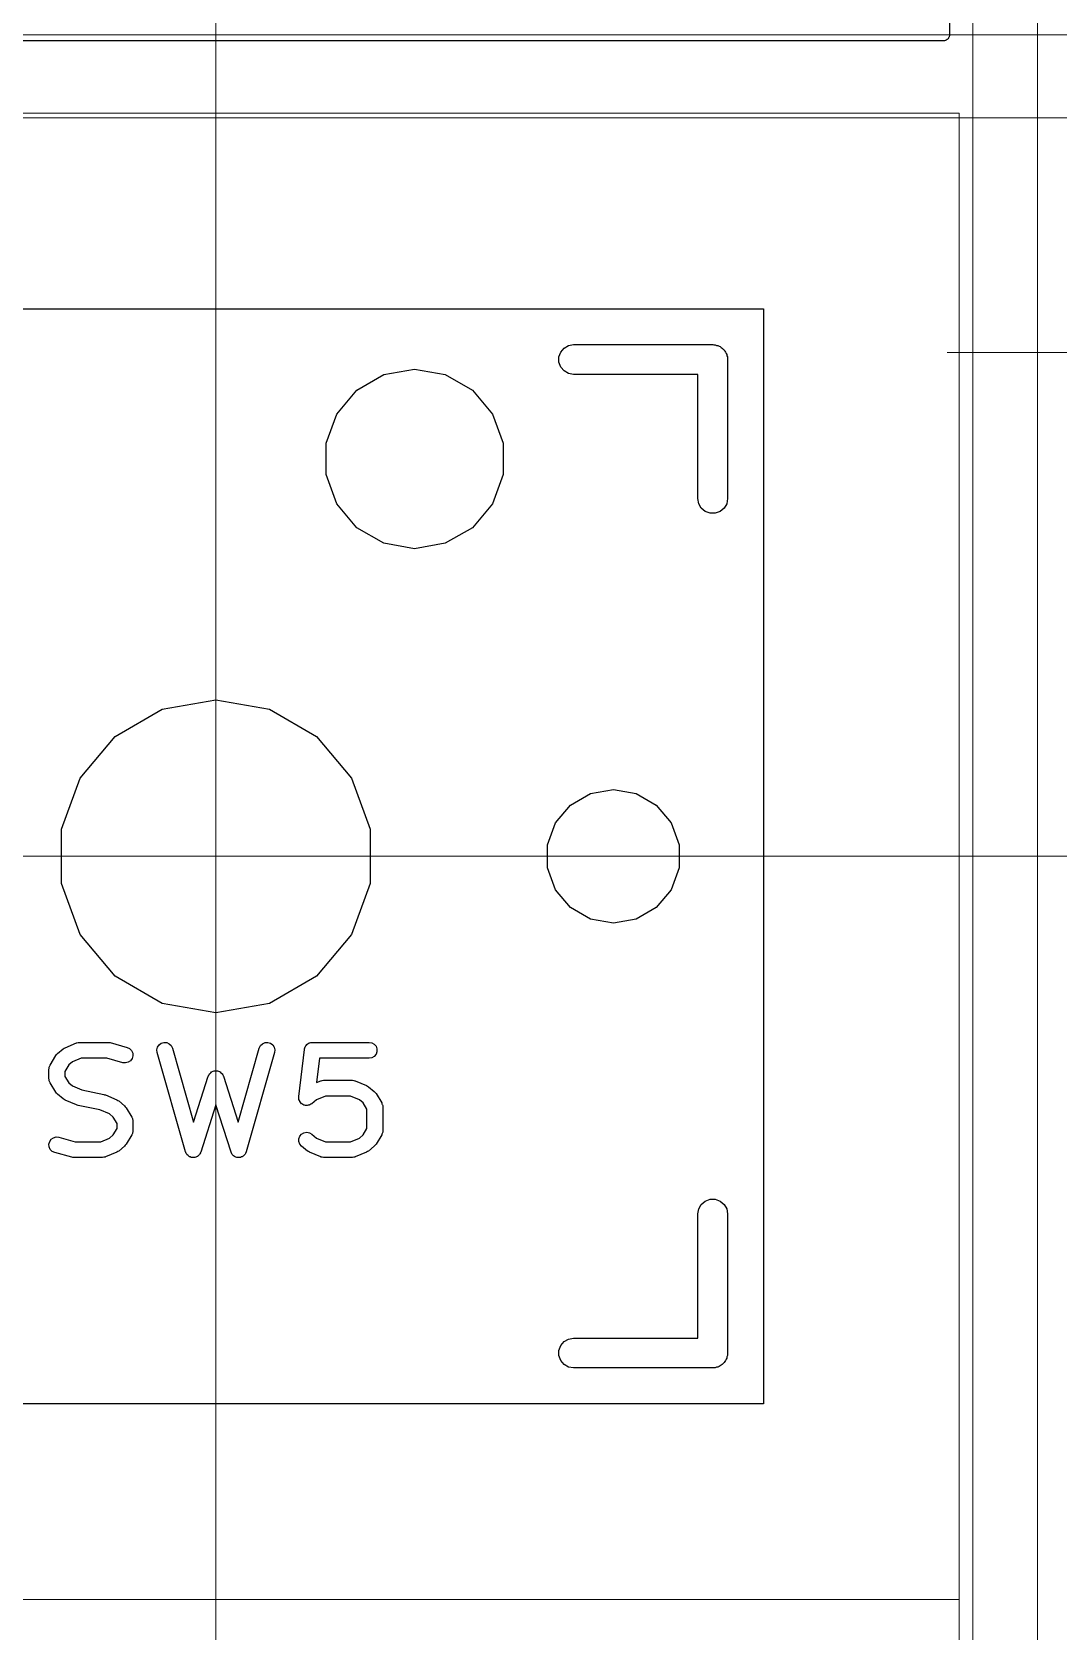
# Model space of a CAD drawing. Header units: millimetres. Extents: x 24 to 200, y 24 to 188.
# Drawn here: x 155.67 to 168.79, y 126.72 to 147.16 of the extents above; entities that cross this region are included whole.
import ezdxf

# ---------------------------------------------------------------- set-up
doc = ezdxf.new("R2010")
doc.units = ezdxf.units.MM
for name, color, linetype in [('3_SwitchPlate', 6, 'Continuous'), ('5_左天板', 1, 'Continuous'), ('6_右天板', 230, 'Continuous'), ('7_PCBサンプル', 7, 'Continuous')]:
    doc.layers.add(name, color=color, linetype=linetype)
doc.layers.add('補助線', color=4, linetype='Continuous', lineweight=5, transparency=0.5)

# ---------------------------------------------------------------- blocks, each defined once
blk = doc.blocks.new('hhskb2-F.SilkS')
at = {"layer": '7_PCBサンプル'}
for p, q in [((154.375, -21.5), (154.375, -39.5)), ((154.3, -39.575), (106.3, -39.575)), ((154.306, -39.5739), (154.3, -39.575)), ((154.313, -39.5739), (154.306, -39.5739)), ((154.319, -39.5716), (154.313, -39.5739)), ((154.326, -39.5705), (154.319, -39.5716)), ((154.331, -39.5672), (154.326, -39.5705)), ((154.338, -39.565), (154.331, -39.5672)), ((154.343, -39.5607), (154.338, -39.565)), ((154.348, -39.5575), (154.343, -39.5607)), ((154.352, -39.5524), (154.348, -39.5575)), ((154.357, -39.5482), (154.352, -39.5524)), ((154.361, -39.5425), (154.357, -39.5482)), ((154.365, -39.5375), (154.361, -39.5425)), ((154.367, -39.5313), (154.365, -39.5375)), ((154.37, -39.5257), (154.367, -39.5313)), ((154.372, -39.5192), (154.37, -39.5257)), ((154.374, -39.513), (154.372, -39.5192)), ((154.375, -39.5), (154.374, -39.5065)), ((154.374, -39.5065), (154.374, -39.513)), ((149.407, -43.5547), (149.45, -43.5041)), ((149.45, -43.5041), (149.507, -43.471)), ((149.507, -43.471), (149.572, -43.4595)), ((149.572, -43.4595), (151.35, -43.4595)), ((151.35, -43.4595), (151.366, -43.4624)), ((151.366, -43.4624), (151.383, -43.4624)), ((151.383, -43.4624), (151.399, -43.4681)), ((151.399, -43.4681), (151.415, -43.471)), ((151.415, -43.471), (151.43, -43.4793)), ((151.43, -43.4793), (151.445, -43.485)), ((151.445, -43.485), (151.458, -43.4957)), ((151.458, -43.4957), (151.472, -43.5041)), ((151.472, -43.5041), (151.483, -43.5168)), ((151.483, -43.5168), (151.496, -43.5275)), ((151.496, -43.5275), (151.504, -43.542)), ((149.384, -43.6169), (149.407, -43.5547)), ((149.384, -43.6831), (149.384, -43.6169)), ((149.407, -43.7452), (149.384, -43.6831)), ((151.504, -43.542), (151.515, -43.5547)), ((151.515, -43.5547), (151.521, -43.5704)), ((151.521, -43.5704), (151.529, -43.5848)), ((151.529, -43.5848), (151.532, -43.6013)), ((151.532, -43.6013), (151.538, -43.6169)), ((151.538, -43.6169), (151.538, -43.6336)), ((151.538, -43.6336), (151.54, -43.65)), ((151.54, -43.65), (151.54, -45.428)), ((146.802, -44.0411), (147.148, -43.8418)), ((147.148, -43.8418), (147.54, -43.7726)), ((147.54, -43.7726), (147.932, -43.8418)), ((147.932, -43.8418), (148.278, -44.0411)), ((149.45, -43.7959), (149.407, -43.7452)), ((149.507, -43.829), (149.45, -43.7959)), ((149.572, -43.8405), (149.507, -43.829)), ((151.159, -43.8405), (149.572, -43.8405)), ((151.159, -45.428), (151.159, -43.8405)), ((146.546, -44.3463), (146.802, -44.0411)), ((148.278, -44.0411), (148.534, -44.3463)), ((146.41, -44.7208), (146.546, -44.3463)), ((148.534, -44.3463), (148.67, -44.7208)), ((146.41, -45.1192), (146.41, -44.7208)), ((148.67, -44.7208), (148.67, -45.1192)), ((146.546, -45.4937), (146.41, -45.1192)), ((148.67, -45.1192), (148.534, -45.4937)), ((146.802, -45.7989), (146.546, -45.4937)), ((148.534, -45.4937), (148.278, -45.7989)), ((151.171, -45.4932), (151.159, -45.428)), ((151.204, -45.5505), (151.171, -45.4932)), ((151.255, -45.593), (151.204, -45.5505)), ((151.496, -45.5505), (151.445, -45.593)), ((151.529, -45.4932), (151.496, -45.5505)), ((151.54, -45.428), (151.529, -45.4932)), ((151.317, -45.6156), (151.255, -45.593)), ((151.383, -45.6156), (151.317, -45.6156)), ((151.445, -45.593), (151.383, -45.6156)), ((147.148, -45.9982), (146.802, -45.7989)), ((148.278, -45.7989), (147.932, -45.9982)), ((147.54, -46.0674), (147.148, -45.9982)), ((147.932, -45.9982), (147.54, -46.0674)), ((144.315, -48.1192), (145, -47.9985)), ((145, -47.9985), (145.685, -48.1192)), ((143.713, -48.4667), (144.315, -48.1192)), ((145.685, -48.1192), (146.287, -48.4667)), ((143.267, -48.9992), (143.713, -48.4667)), ((146.287, -48.4667), (146.733, -48.9992)), ((143.029, -49.6524), (143.267, -48.9992)), ((146.733, -48.9992), (146.971, -49.6524)), ((149.531, -49.3457), (149.788, -49.1974)), ((149.788, -49.1974), (150.08, -49.1458)), ((150.08, -49.1458), (150.372, -49.1974)), ((150.372, -49.1974), (150.629, -49.3457)), ((149.34, -49.5729), (149.531, -49.3457)), ((150.629, -49.3457), (150.82, -49.5729)), ((143.029, -50.3476), (143.029, -49.6524)), ((146.971, -49.6524), (146.971, -50.3476)), ((149.239, -49.8517), (149.34, -49.5729)), ((150.82, -49.5729), (150.921, -49.8517)), ((149.239, -50.1483), (149.239, -49.8517)), ((150.921, -49.8517), (150.921, -50.1483)), ((149.34, -50.4271), (149.239, -50.1483)), ((150.921, -50.1483), (150.82, -50.4271)), ((143.267, -51.0008), (143.029, -50.3476)), ((146.971, -50.3476), (146.733, -51.0008)), ((149.531, -50.6543), (149.34, -50.4271)), ((150.82, -50.4271), (150.629, -50.6543)), ((149.788, -50.8026), (149.531, -50.6543)), ((150.629, -50.6543), (150.372, -50.8026)), ((150.08, -50.8541), (149.788, -50.8026)), ((150.372, -50.8026), (150.08, -50.8541)), ((143.713, -51.5332), (143.267, -51.0008)), ((146.733, -51.0008), (146.287, -51.5332)), ((144.315, -51.8808), (143.713, -51.5332)), ((146.287, -51.5332), (145.685, -51.8808)), ((145, -52.0015), (144.315, -51.8808)), ((145.685, -51.8808), (145, -52.0015)), ((142.965, -52.5354), (142.976, -52.5224)), ((142.976, -52.5224), (143.048, -52.4619)), ((143.048, -52.4619), (143.061, -52.4544)), ((143.061, -52.4544), (143.074, -52.4462)), ((143.074, -52.4462), (143.219, -52.3857)), ((143.219, -52.3857), (143.221, -52.3852)), ((143.221, -52.3852), (143.224, -52.3841)), ((143.224, -52.3841), (143.239, -52.3814)), ((143.239, -52.3814), (143.254, -52.378)), ((143.254, -52.378), (143.256, -52.3783)), ((143.256, -52.3783), (143.258, -52.3779)), ((143.258, -52.3779), (143.621, -52.3779)), ((143.621, -52.3779), (143.635, -52.3803)), ((143.635, -52.3803), (143.648, -52.3816)), ((143.648, -52.3816), (143.866, -52.4421)), ((143.866, -52.4421), (143.898, -52.4573)), ((143.898, -52.4573), (143.923, -52.4825)), ((143.923, -52.4825), (143.937, -52.5146)), ((143.937, -52.5146), (143.94, -52.5498)), ((144.246, -52.4723), (144.254, -52.4381)), ((144.249, -52.5074), (144.246, -52.4723)), ((144.612, -53.7774), (144.249, -52.5074)), ((144.254, -52.4381), (144.274, -52.4089)), ((144.274, -52.4089), (144.302, -52.3882)), ((144.302, -52.3882), (144.336, -52.3785)), ((144.336, -52.3785), (144.372, -52.381)), ((144.372, -52.381), (144.404, -52.3953)), ((144.404, -52.3953), (144.429, -52.4199)), ((144.429, -52.4199), (144.445, -52.4516)), ((144.445, -52.4516), (144.715, -53.399)), ((145.285, -53.399), (145.555, -52.4516)), ((145.751, -52.5074), (145.388, -53.7774)), ((145.555, -52.4516), (145.571, -52.4199)), ((145.571, -52.4199), (145.596, -52.3953)), ((145.596, -52.3953), (145.628, -52.381)), ((145.628, -52.381), (145.664, -52.3785)), ((145.664, -52.3785), (145.698, -52.3882)), ((145.698, -52.3882), (145.726, -52.4089)), ((145.726, -52.4089), (145.746, -52.4381)), ((145.746, -52.4381), (145.754, -52.4723)), ((145.754, -52.4723), (145.751, -52.5074)), ((146.06, -53.0722), (146.133, -52.4674)), ((146.133, -52.4674), (146.134, -52.4647)), ((146.134, -52.4619), (146.139, -52.4479)), ((146.134, -52.4647), (146.134, -52.4619)), ((146.139, -52.4479), (146.143, -52.4336)), ((146.143, -52.4336), (146.145, -52.4314)), ((146.145, -52.4314), (146.146, -52.4287)), ((146.146, -52.4287), (146.155, -52.4173)), ((146.155, -52.4173), (146.164, -52.4054)), ((146.164, -52.4054), (146.167, -52.4039)), ((146.167, -52.4039), (146.168, -52.4017)), ((146.168, -52.4017), (146.181, -52.3943)), ((146.181, -52.3943), (146.194, -52.3861)), ((146.194, -52.3861), (146.197, -52.3855)), ((146.197, -52.3855), (146.199, -52.3841)), ((146.199, -52.3841), (146.214, -52.3815)), ((146.214, -52.3815), (146.228, -52.3781)), ((146.228, -52.3781), (146.231, -52.3784)), ((146.231, -52.3784), (146.234, -52.3779)), ((146.234, -52.3779), (146.959, -52.3779)), ((146.959, -52.3779), (146.994, -52.3841)), ((146.994, -52.3841), (147.025, -52.4017)), ((147.025, -52.4017), (147.047, -52.4287)), ((147.047, -52.5303), (147.025, -52.5574)), ((147.047, -52.4287), (147.059, -52.4619)), ((147.059, -52.4972), (147.047, -52.5303)), ((147.059, -52.4619), (147.059, -52.4972)), ((142.866, -52.7214), (142.868, -52.7118)), ((142.866, -52.8424), (142.866, -52.7214)), ((142.868, -52.7021), (142.871, -52.6946)), ((142.868, -52.7118), (142.868, -52.7021)), ((142.871, -52.6946), (142.873, -52.6867)), ((142.873, -52.6867), (142.877, -52.6782)), ((142.877, -52.6782), (142.881, -52.6692)), ((142.881, -52.6692), (142.953, -52.5482)), ((142.953, -52.5482), (142.965, -52.5354)), ((143.119, -52.6675), (143.07, -52.7496)), ((143.166, -52.6279), (143.119, -52.6675)), ((143.279, -52.5811), (143.166, -52.6279)), ((143.607, -52.5811), (143.279, -52.5811)), ((143.812, -52.6379), (143.607, -52.5811)), ((143.847, -52.6413), (143.812, -52.6379)), ((143.881, -52.6325), (143.847, -52.6413)), ((143.91, -52.6125), (143.881, -52.6325)), ((143.931, -52.5838), (143.91, -52.6125)), ((143.94, -52.5498), (143.931, -52.5838)), ((146.324, -52.5811), (146.287, -52.8917)), ((146.959, -52.5811), (146.324, -52.5811)), ((146.994, -52.575), (146.959, -52.5811)), ((147.025, -52.5574), (146.994, -52.575)), ((142.868, -52.852), (142.866, -52.8424)), ((142.868, -52.8617), (142.868, -52.852)), ((142.871, -52.8692), (142.868, -52.8617)), ((142.873, -52.8771), (142.871, -52.8692)), ((142.877, -52.8856), (142.873, -52.8771)), ((142.881, -52.8947), (142.877, -52.8856)), ((142.953, -53.0156), (142.881, -52.8947)), ((143.07, -52.7496), (143.07, -52.8142)), ((143.07, -52.8142), (143.119, -52.8963)), ((143.119, -52.8963), (143.166, -52.9359)), ((143.166, -52.9359), (143.288, -52.9868)), ((144.715, -53.399), (144.903, -52.8114)), ((144.903, -52.8114), (144.905, -52.8078)), ((144.905, -52.8078), (144.906, -52.8039)), ((144.906, -52.8039), (144.913, -52.7923)), ((144.913, -52.7923), (144.92, -52.7802)), ((144.92, -52.7802), (144.923, -52.7775)), ((144.923, -52.7775), (144.925, -52.7741)), ((144.925, -52.7741), (144.936, -52.7657)), ((144.936, -52.7657), (144.946, -52.7565)), ((144.946, -52.7565), (144.95, -52.7549)), ((144.95, -52.7549), (144.953, -52.7525)), ((144.953, -52.7525), (144.966, -52.7483)), ((144.966, -52.7483), (144.978, -52.7431)), ((144.978, -52.7431), (144.982, -52.7429)), ((144.982, -52.7429), (144.986, -52.7417)), ((144.986, -52.7417), (145, -52.7422)), ((145, -52.7422), (145.014, -52.7417)), ((145.014, -52.7417), (145.018, -52.7429)), ((145.018, -52.7429), (145.022, -52.7431)), ((145.022, -52.7431), (145.034, -52.7483)), ((145.034, -52.7483), (145.047, -52.7525)), ((145.047, -52.7525), (145.05, -52.7549)), ((145.05, -52.7549), (145.054, -52.7565)), ((145.054, -52.7565), (145.064, -52.7657)), ((145.064, -52.7657), (145.075, -52.7741)), ((145.075, -52.7741), (145.077, -52.7775)), ((145.077, -52.7775), (145.08, -52.7802)), ((145.08, -52.7802), (145.087, -52.7923)), ((145.087, -52.7923), (145.094, -52.8039)), ((145.094, -52.8039), (145.095, -52.8078)), ((145.095, -52.8078), (145.097, -52.8114)), ((145.097, -52.8114), (145.285, -53.399)), ((146.287, -52.8917), (146.34, -52.8695)), ((146.34, -52.8695), (146.342, -52.869)), ((146.342, -52.869), (146.344, -52.8679)), ((146.344, -52.8679), (146.359, -52.8652)), ((146.359, -52.8652), (146.374, -52.8618)), ((146.374, -52.8618), (146.377, -52.8621)), ((146.377, -52.8621), (146.379, -52.8617)), ((146.379, -52.8617), (146.742, -52.8617)), ((146.742, -52.8617), (146.744, -52.8621)), ((146.744, -52.8621), (146.746, -52.8618)), ((146.746, -52.8618), (146.761, -52.8652)), ((146.761, -52.8652), (146.776, -52.8679)), ((146.776, -52.8679), (146.778, -52.869)), ((146.778, -52.869), (146.781, -52.8695)), ((146.781, -52.8695), (146.926, -52.93)), ((146.926, -52.93), (146.939, -52.9382)), ((146.939, -52.9382), (146.952, -52.9458)), ((142.965, -53.0284), (142.953, -53.0156)), ((142.976, -53.0414), (142.965, -53.0284)), ((143.048, -53.1019), (142.976, -53.0414)), ((143.061, -53.1094), (143.048, -53.1019)), ((143.074, -53.1176), (143.061, -53.1094)), ((143.219, -53.1781), (143.074, -53.1176)), ((143.288, -52.9868), (143.569, -53.0453)), ((143.569, -53.0453), (143.578, -53.0489)), ((143.578, -53.0489), (143.588, -53.051)), ((143.588, -53.051), (143.733, -53.1115)), ((143.733, -53.1115), (143.746, -53.1196)), ((143.746, -53.1196), (143.759, -53.1272)), ((143.759, -53.1272), (143.831, -53.1877)), ((146.061, -53.0869), (146.06, -53.0722)), ((146.061, -53.1016), (146.061, -53.0869)), ((146.062, -53.1044), (146.061, -53.1016)), ((146.062, -53.1074), (146.062, -53.1044)), ((146.068, -53.1209), (146.062, -53.1074)), ((146.073, -53.1348), (146.068, -53.1209)), ((146.075, -53.1371), (146.073, -53.1348)), ((146.076, -53.1399), (146.075, -53.1371)), ((146.086, -53.1506), (146.076, -53.1399)), ((146.287, -53.1117), (146.226, -53.1623)), ((146.399, -53.0649), (146.287, -53.1117)), ((146.721, -53.0649), (146.399, -53.0649)), ((146.834, -53.1117), (146.721, -53.0649)), ((146.881, -53.1513), (146.834, -53.1117)), ((146.952, -52.9458), (147.024, -53.0062)), ((147.024, -53.0062), (147.035, -53.0192)), ((147.035, -53.0192), (147.047, -53.032)), ((147.047, -53.032), (147.119, -53.153)), ((143.229, -53.1802), (143.219, -53.1781)), ((143.238, -53.1837), (143.229, -53.1802)), ((143.518, -53.2423), (143.238, -53.1837)), ((143.64, -53.2931), (143.518, -53.2423)), ((143.688, -53.3327), (143.64, -53.2931)), ((143.737, -53.4148), (143.688, -53.3327)), ((143.831, -53.1877), (143.842, -53.2006)), ((143.842, -53.2006), (143.853, -53.2134)), ((143.853, -53.2134), (143.926, -53.3344)), ((143.926, -53.3344), (143.929, -53.3435)), ((143.929, -53.3435), (143.934, -53.3519)), ((145, -53.1757), (144.806, -53.7805)), ((145.194, -53.7805), (145, -53.1757)), ((146.096, -53.1619), (146.086, -53.1506)), ((146.098, -53.1634), (146.096, -53.1619)), ((146.1, -53.1656), (146.098, -53.1634)), ((146.113, -53.1722), (146.1, -53.1656)), ((146.126, -53.1796), (146.113, -53.1722)), ((146.129, -53.1802), (146.126, -53.1796)), ((146.132, -53.1815), (146.129, -53.1802)), ((146.146, -53.1833), (146.132, -53.1815)), ((146.161, -53.1859), (146.146, -53.1833)), ((146.164, -53.1854), (146.161, -53.1859)), ((146.167, -53.1857), (146.164, -53.1854)), ((146.181, -53.1824), (146.167, -53.1857)), ((146.196, -53.1799), (146.181, -53.1824)), ((146.198, -53.1784), (146.196, -53.1799)), ((146.201, -53.1777), (146.198, -53.1784)), ((146.213, -53.1697), (146.201, -53.1777)), ((146.226, -53.1623), (146.213, -53.1697)), ((146.93, -53.2334), (146.881, -53.1513)), ((146.93, -53.4795), (146.93, -53.2334)), ((147.119, -53.153), (147.123, -53.1621)), ((147.123, -53.1621), (147.127, -53.1705)), ((147.127, -53.1705), (147.129, -53.1784)), ((147.129, -53.1784), (147.132, -53.1859)), ((147.132, -53.1859), (147.132, -53.1956)), ((147.132, -53.1956), (147.134, -53.2052)), ((147.134, -53.2052), (147.134, -53.5076)), ((143.688, -53.5615), (143.737, -53.4795)), ((143.737, -53.4795), (143.737, -53.4148)), ((143.929, -53.5508), (143.926, -53.5599)), ((143.934, -53.5424), (143.929, -53.5508)), ((143.934, -53.3519), (143.936, -53.3598)), ((143.936, -53.5344), (143.934, -53.5424)), ((143.936, -53.3598), (143.939, -53.3673)), ((143.939, -53.5269), (143.936, -53.5344)), ((143.939, -53.3673), (143.939, -53.3771)), ((143.939, -53.3771), (143.94, -53.3867)), ((143.94, -53.5076), (143.939, -53.5172)), ((143.939, -53.5172), (143.939, -53.5269)), ((143.94, -53.3867), (143.94, -53.5076)), ((146.073, -53.5781), (146.096, -53.551)), ((146.096, -53.551), (146.126, -53.5332)), ((146.126, -53.5332), (146.161, -53.527)), ((146.161, -53.527), (146.196, -53.533)), ((146.196, -53.533), (146.226, -53.5505)), ((146.226, -53.5505), (146.287, -53.6012)), ((146.881, -53.5615), (146.93, -53.4795)), ((147.123, -53.5508), (147.119, -53.5599)), ((147.127, -53.5424), (147.123, -53.5508)), ((147.129, -53.5344), (147.127, -53.5424)), ((147.132, -53.5269), (147.129, -53.5344)), ((147.134, -53.5076), (147.132, -53.5172)), ((147.132, -53.5172), (147.132, -53.5269)), ((142.867, -53.6793), (142.876, -53.6453)), ((142.87, -53.7144), (142.867, -53.6793)), ((142.884, -53.7466), (142.87, -53.7144)), ((142.876, -53.6453), (142.897, -53.6166)), ((142.909, -53.7717), (142.884, -53.7466)), ((142.897, -53.6166), (142.926, -53.5966)), ((142.926, -53.5966), (142.96, -53.5878)), ((142.96, -53.5878), (142.995, -53.5912)), ((142.995, -53.5912), (143.2, -53.6479)), ((143.2, -53.6479), (143.528, -53.6479)), ((143.528, -53.6479), (143.64, -53.6012)), ((143.64, -53.6012), (143.688, -53.5615)), ((143.831, -53.7066), (143.759, -53.7671)), ((143.842, -53.6937), (143.831, -53.7066)), ((143.853, -53.6808), (143.842, -53.6937)), ((143.926, -53.5599), (143.853, -53.6808)), ((146.061, -53.6113), (146.073, -53.5781)), ((146.061, -53.6466), (146.061, -53.6113)), ((146.073, -53.6797), (146.061, -53.6466)), ((146.096, -53.7066), (146.073, -53.6797)), ((146.169, -53.7671), (146.096, -53.7066)), ((146.287, -53.6012), (146.399, -53.6479)), ((146.399, -53.6479), (146.721, -53.6479)), ((146.721, -53.6479), (146.834, -53.6012)), ((146.834, -53.6012), (146.881, -53.5615)), ((147.024, -53.7066), (146.952, -53.7671)), ((147.035, -53.6937), (147.024, -53.7066)), ((147.047, -53.6808), (147.035, -53.6937)), ((147.119, -53.5599), (147.047, -53.6808)), ((142.941, -53.7869), (142.909, -53.7717)), ((143.159, -53.8474), (142.941, -53.7869)), ((143.172, -53.8487), (143.159, -53.8474)), ((143.186, -53.8511), (143.172, -53.8487)), ((143.549, -53.8511), (143.186, -53.8511)), ((143.551, -53.8507), (143.549, -53.8511)), ((143.553, -53.851), (143.551, -53.8507)), ((143.568, -53.8477), (143.553, -53.851)), ((143.583, -53.845), (143.568, -53.8477)), ((143.585, -53.8438), (143.583, -53.845)), ((143.588, -53.8433), (143.585, -53.8438)), ((143.733, -53.7828), (143.588, -53.8433)), ((143.746, -53.7746), (143.733, -53.7828)), ((143.759, -53.7671), (143.746, -53.7746)), ((144.614, -53.7825), (144.612, -53.7774)), ((144.616, -53.788), (144.614, -53.7825)), ((144.622, -53.7983), (144.616, -53.788)), ((144.627, -53.8092), (144.622, -53.7983)), ((144.632, -53.8131), (144.627, -53.8092)), ((144.635, -53.8178), (144.632, -53.8131)), ((144.644, -53.8253), (144.635, -53.8178)), ((144.653, -53.8337), (144.644, -53.8253)), ((144.658, -53.836), (144.653, -53.8337)), ((144.662, -53.8394), (144.658, -53.836)), ((144.674, -53.8431), (144.662, -53.8394)), ((144.685, -53.8481), (144.674, -53.8431)), ((144.691, -53.8485), (144.685, -53.8481)), ((144.696, -53.8502), (144.691, -53.8485)), ((144.708, -53.8497), (144.696, -53.8502)), ((144.72, -53.8506), (144.708, -53.8497)), ((144.726, -53.849), (144.72, -53.8506)), ((144.731, -53.8488), (144.726, -53.849)), ((144.743, -53.8442), (144.731, -53.8488)), ((144.754, -53.8409), (144.743, -53.8442)), ((144.759, -53.8376), (144.754, -53.8409)), ((144.764, -53.8354), (144.759, -53.8376)), ((144.773, -53.8273), (144.764, -53.8354)), ((144.783, -53.8202), (144.773, -53.8273)), ((144.786, -53.8155), (144.783, -53.8202)), ((144.79, -53.8117), (144.786, -53.8155)), ((144.796, -53.801), (144.79, -53.8117)), ((144.802, -53.7909), (144.796, -53.801)), ((144.804, -53.7855), (144.802, -53.7909)), ((144.806, -53.7805), (144.804, -53.7855)), ((145.196, -53.7855), (145.194, -53.7805)), ((145.198, -53.7909), (145.196, -53.7855)), ((145.204, -53.801), (145.198, -53.7909)), ((145.21, -53.8117), (145.204, -53.801)), ((145.214, -53.8155), (145.21, -53.8117)), ((145.217, -53.8202), (145.214, -53.8155)), ((145.227, -53.8273), (145.217, -53.8202)), ((145.236, -53.8354), (145.227, -53.8273)), ((145.241, -53.8376), (145.236, -53.8354)), ((145.246, -53.8409), (145.241, -53.8376)), ((145.257, -53.8442), (145.246, -53.8409)), ((145.269, -53.8488), (145.257, -53.8442)), ((145.274, -53.849), (145.269, -53.8488)), ((145.28, -53.8506), (145.274, -53.849)), ((145.292, -53.8497), (145.28, -53.8506)), ((145.304, -53.8502), (145.292, -53.8497)), ((145.309, -53.8485), (145.304, -53.8502)), ((145.315, -53.8481), (145.309, -53.8485)), ((145.326, -53.8431), (145.315, -53.8481)), ((145.338, -53.8394), (145.326, -53.8431)), ((145.342, -53.836), (145.338, -53.8394)), ((145.347, -53.8337), (145.342, -53.836)), ((145.356, -53.8253), (145.347, -53.8337)), ((145.365, -53.8178), (145.356, -53.8253)), ((145.368, -53.8131), (145.365, -53.8178)), ((145.373, -53.8092), (145.368, -53.8131)), ((145.378, -53.7983), (145.373, -53.8092)), ((145.384, -53.788), (145.378, -53.7983)), ((145.386, -53.7825), (145.384, -53.788)), ((145.388, -53.7774), (145.386, -53.7825)), ((146.182, -53.7746), (146.169, -53.7671)), ((146.195, -53.7828), (146.182, -53.7746)), ((146.34, -53.8433), (146.195, -53.7828)), ((146.342, -53.8438), (146.34, -53.8433)), ((146.344, -53.845), (146.342, -53.8438)), ((146.359, -53.8477), (146.344, -53.845)), ((146.374, -53.851), (146.359, -53.8477)), ((146.377, -53.8507), (146.374, -53.851)), ((146.379, -53.8511), (146.377, -53.8507)), ((146.742, -53.8511), (146.379, -53.8511)), ((146.744, -53.8507), (146.742, -53.8511)), ((146.746, -53.851), (146.744, -53.8507)), ((146.761, -53.8477), (146.746, -53.851)), ((146.776, -53.845), (146.761, -53.8477)), ((146.778, -53.8438), (146.776, -53.845)), ((146.781, -53.8433), (146.778, -53.8438)), ((146.926, -53.7828), (146.781, -53.8433)), ((146.939, -53.7746), (146.926, -53.7828)), ((146.952, -53.7671), (146.939, -53.7746)), ((151.159, -54.572), (151.171, -54.5068)), ((151.159, -56.1595), (151.159, -54.572)), ((151.171, -54.5068), (151.204, -54.4495)), ((151.204, -54.4495), (151.255, -54.407)), ((151.255, -54.407), (151.317, -54.3844)), ((151.317, -54.3844), (151.383, -54.3844)), ((151.383, -54.3844), (151.445, -54.407)), ((151.445, -54.407), (151.496, -54.4495)), ((151.496, -54.4495), (151.529, -54.5068)), ((151.529, -54.5068), (151.54, -54.572)), ((151.54, -54.572), (151.54, -56.35)), ((149.407, -56.2547), (149.45, -56.2041)), ((149.45, -56.2041), (149.507, -56.171)), ((149.507, -56.171), (149.572, -56.1595)), ((149.572, -56.1595), (151.159, -56.1595)), ((149.384, -56.3169), (149.407, -56.2547)), ((149.384, -56.3831), (149.384, -56.3169)), ((149.407, -56.4452), (149.384, -56.3831)), ((151.529, -56.4152), (151.521, -56.4296)), ((151.532, -56.3987), (151.529, -56.4152)), ((151.538, -56.3831), (151.532, -56.3987)), ((151.54, -56.35), (151.538, -56.3664)), ((151.538, -56.3664), (151.538, -56.3831)), ((149.45, -56.4959), (149.407, -56.4452)), ((149.507, -56.529), (149.45, -56.4959)), ((149.572, -56.5405), (149.507, -56.529)), ((151.35, -56.5405), (149.572, -56.5405)), ((151.366, -56.5376), (151.35, -56.5405)), ((151.383, -56.5376), (151.366, -56.5376)), ((151.399, -56.5319), (151.383, -56.5376)), ((151.415, -56.529), (151.399, -56.5319)), ((151.43, -56.5207), (151.415, -56.529)), ((151.445, -56.515), (151.43, -56.5207)), ((151.458, -56.5043), (151.445, -56.515)), ((151.472, -56.4959), (151.458, -56.5043)), ((151.483, -56.4832), (151.472, -56.4959)), ((151.496, -56.4725), (151.483, -56.4832)), ((151.504, -56.458), (151.496, -56.4725)), ((151.515, -56.4452), (151.504, -56.458)), ((151.521, -56.4296), (151.515, -56.4452))]:
    blk.add_line(p, q, dxfattribs=at)

msp = doc.modelspace()

# ---------------------------------------------------------------- linework, layer by layer
at = {"layer": '3_SwitchPlate', "lineweight": 5, "transparency": 33554687}
msp.add_lwpolyline([(111.743, 148.569), (87.058, 148.569), (87.058, 177.7), (45.355, 177.7, 0.414214), (39.355, 171.7), (39.355, 45.35, 0.414214), (45.355, 39.35), (173.699, 39.35, 0.414214), (179.699, 45.35), (179.699, 146.067), (117.037, 146.067), (117.037, 166.345), (179.699, 166.345), (179.699, 171.7, 0.414214), (173.699, 177.7), (111.743, 177.7)], format="xyb", close=True, dxfattribs=at)
at = {"layer": '3_SwitchPlate'}
msp.add_lwpolyline([(151.025, 129.625), (151.025, 143.625), (165.025, 143.625), (165.025, 129.625)], close=True, dxfattribs=at)
at = {"layer": '5_左天板', "lineweight": 5, "transparency": 33554687}
msp.add_lwpolyline([(52.525, 147.125), (52.525, 69.125), (100.025, 69.125), (100.025, 50.125), (168.525, 50.125), (168.525, 147.125)], close=True, dxfattribs=at)
at = {"layer": '6_右天板', "lineweight": 5, "transparency": 33554687}
msp.add_lwpolyline([(110.525, 50.125), (52.525, 50.125), (52.525, 69.125), (52.525, 147.125), (168.525, 147.125), (168.525, 69.125), (121.025, 69.125), (121.025, 50.125), (100.025, 50.125)], dxfattribs=at)
at = {"layer": '7_PCBサンプル', "lineweight": 5, "transparency": 33554687}
for points in [[(148.525, 127.125), (148.525, 146.125), (167.525, 146.125), (167.525, 127.125)], [(148.525, 108.125), (148.525, 127.125), (167.525, 127.125), (167.525, 108.125)]]:
    msp.add_lwpolyline(points, close=True, dxfattribs=at)
at = {"layer": '補助線'}
for p, q in [((167.699, 188.338), (167.699, 30.632)), ((158.025, 171.2), (158.025, 69.882)), ((45.855, 136.625), (185.21, 136.625))]:
    msp.add_line(p, q, dxfattribs=at)
at = {"layer": '補助線', "lineweight": 5, "transparency": 33554687}
for p, q in [((168.525, 183.359), (168.525, 39.62)), ((200.177, 147.125), (37.584, 147.125)), ((167.373, 146.067), (183.529, 146.067)), ((167.373, 143.067), (183.529, 143.067))]:
    msp.add_line(p, q, dxfattribs=at)

# ---------------------------------------------------------------- block references
msp.add_blockref('hhskb2-F.SilkS', (13.025, 186.625))

doc.saveas('drawing.dxf')
